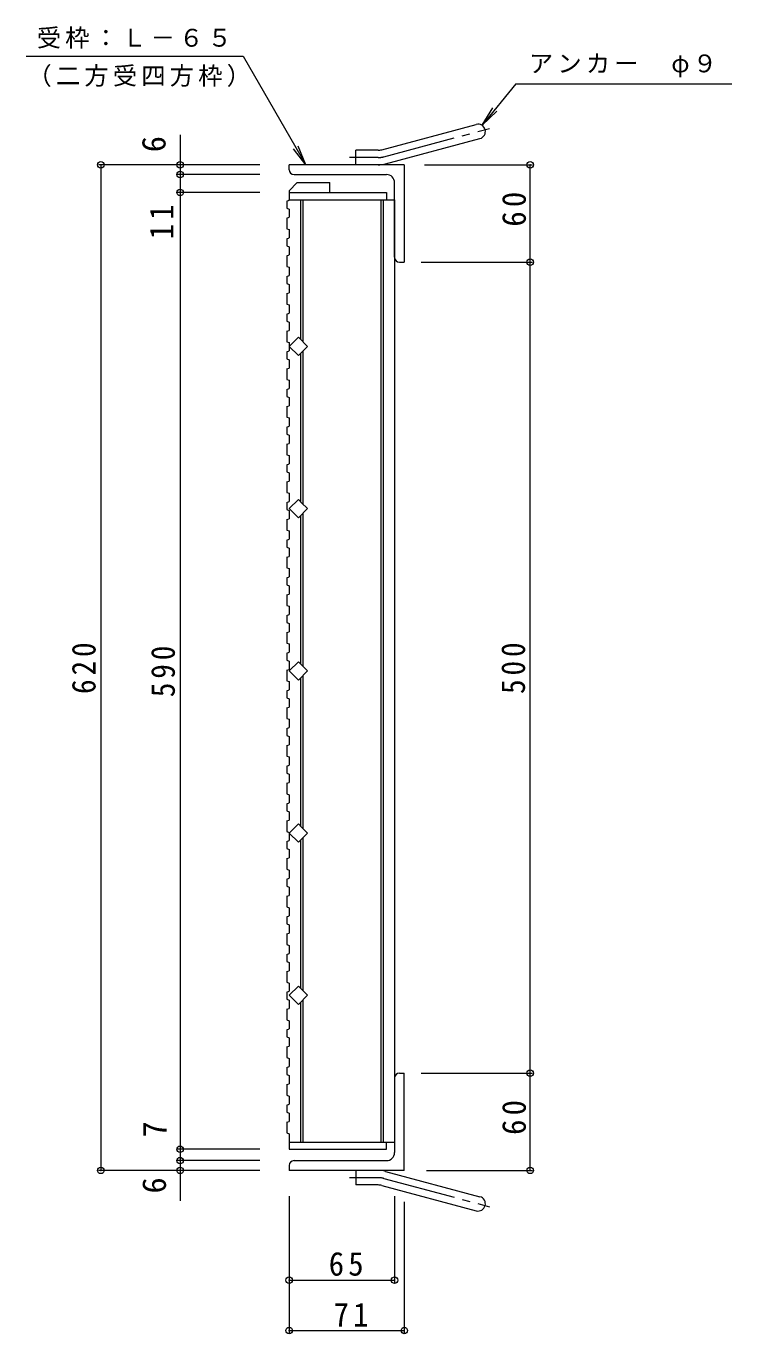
# Model space of a CAD drawing. Units: millimetres, scale not verified. Extents: x -816 to 865, y -688 to 680.
# Drawn here: x -67 to 368, y -222 to 584 of the extents above; entities that cross this region are included whole.
import ezdxf
from ezdxf.enums import TextEntityAlignment as Align

# ---------------------------------------------------------------- set-up
doc = ezdxf.new("R2010")
doc.units = ezdxf.units.MM
doc.header["$LTSCALE"] = 5
doc.header["$PDMODE"] = 32
doc.header["$PDSIZE"] = 4
doc.linetypes.add('CHAIN2', pattern=[12, 9, -1, 1, -1])
for name, color, linetype, lineweight in [('B-1', 2, 'Continuous', 9), ('B-2', 3, 'Continuous', 9), ('B-4', 7, 'Continuous', 9), ('B-5', 7, 'Continuous', 9), ('B-A', 3, 'Continuous', 9)]:
    doc.layers.add(name, color=color, linetype=linetype, lineweight=lineweight)
doc.styles.add('ＭＳ ゴシック', font='')
doc.styles.get('ＭＳ ゴシック').set_extended_font_data('MS Gothic')

msp = doc.modelspace()

# ---------------------------------------------------------------- linework, layer by layer
at = {"layer": 'B-1'}
for p, q in [((152.218, 507.597), (210.409, 523.19)), ((154.547, 498.904), (212.738, 514.496)), ((136.074, 498.291), (136.074, 507.291)), ((149.889, 507.291), (136.074, 507.291)), ((166.074, 498.291), (95.074, 498.291)), ((95.074, 495.291), (95.074, 498.291)), ((98.074, 492.291), (155.074, 492.291)), ((166.074, 498.291), (166.074, 438.291)), ((160.074, 441.291), (160.074, 487.291)), ((163.074, 438.291), (166.074, 438.291)), ((163.074, -61.709), (166.074, -61.709)), ((166.074, -121.709), (166.074, -61.709)), ((160.074, -64.709), (160.074, -110.709)), ((95.074, -118.709), (95.074, -121.709)), ((98.074, -115.709), (155.074, -115.709)), ((166.074, -121.709), (95.074, -121.709)), ((136.074, -121.709), (136.074, -130.709)), ((154.547, -122.322), (212.738, -137.915)), ((149.889, -130.709), (136.074, -130.709)), ((152.218, -131.016), (210.409, -146.608))]:
    msp.add_line(p, q, dxfattribs=at)
at = {"layer": 'B-1', "linetype": 'CHAIN2'}
for p, q in [((153.383, 503.251), (218.549, 520.712)), ((149.889, 502.791), (132.269, 502.791)), ((149.889, -126.209), (132.269, -126.209)), ((153.383, -126.669), (218.549, -144.13))]:
    msp.add_line(p, q, dxfattribs=at)
at = {"layer": 'B-1'}
for centre, radius, start, end in [((211.574, 518.843), 4.5, 285.00014, 104.99991), ((149.889, 516.291), 9, 270, 285.00002), ((98.074, 495.291), 3, 180, 270), ((149.889, 516.291), 18, 270, 285), ((155.074, 487.291), 5, 0, 90), ((163.074, 441.291), 3, 180, 270), ((163.074, -64.709), 3, 90, 180), ((155.074, -110.709), 5, 270, 0), ((98.074, -118.709), 3, 90, 180), ((149.889, -139.709), 18, 75, 90), ((149.889, -139.709), 9, 74.99998, 90), ((211.574, -142.261), 4.5, 255.00009, 74.99986)]:
    msp.add_arc(centre, radius, start, end, dxfattribs=at)
at = {"layer": 'B-1', "linetype": 'CHAIN2'}
for centre, start, end in [((149.889, 516.291), 270, 284.99995), ((149.889, -139.709), 75.00005, 90)]:
    msp.add_arc(centre, 13.5, start, end, dxfattribs=at)
at = {"layer": 'B-2'}
for p, q in [((95.074, 482.291), (100.073, 487.291)), ((100.073, 487.291), (120.074, 487.291)), ((120.074, 481.291), (120.074, 487.291)), ((95.074, 482.291), (95.074, 481.291)), ((95.074, 481.291), (155.074, 481.291)), ((95.074, 481.291), (95.074, 476.791)), ((95.074, 476.791), (160.074, 476.791)), ((102.074, 476.791), (102.074, 390.604)), ((103.574, 476.791), (103.574, 389.105)), ((151.574, 476.791), (151.574, -104.209)), ((153.074, 476.791), (153.074, -104.209)), ((155.074, 481.291), (155.074, 476.791)), ((160.074, 476.791), (160.074, -104.209)), ((102.074, 381.977), (102.074, 290.605)), ((103.574, 383.477), (103.574, 289.105)), ((103.574, 283.477), (103.574, 189.105)), ((102.074, 281.977), (102.074, 190.605)), ((102.074, 181.977), (102.074, 90.605)), ((103.574, 183.477), (103.574, 89.105)), ((102.074, 81.977), (102.074, -9.395)), ((103.574, 83.477), (103.574, -10.895)), ((102.074, -18.023), (102.074, -104.209)), ((103.574, -16.523), (103.574, -104.209)), ((95.074, -104.209), (160.074, -104.209)), ((95.074, -104.209), (95.074, -108.709)), ((155.074, -108.709), (155.074, -104.209)), ((95.074, -108.709), (155.074, -108.709))]:
    msp.add_line(p, q, dxfattribs=at)
for points in [[(100.73, 380.634), (95.074, 386.291), (100.73, 391.948), (106.387, 386.291)], [(106.387, 386.291), (102.756, 382.659), (100.73, 380.634)]]:
    msp.add_lwpolyline(points, dxfattribs=at)
for points in [[(100.73, 291.948), (95.074, 286.291), (100.73, 280.634), (106.387, 286.291), (102.756, 289.923)], [(100.73, 191.948), (95.074, 186.291), (100.73, 180.634), (106.387, 186.291), (102.756, 189.922)], [(100.73, 91.948), (95.074, 86.291), (100.73, 80.634), (106.387, 86.291), (102.756, 89.923)], [(100.73, -8.052), (95.074, -13.709), (100.73, -19.366), (106.387, -13.709), (102.756, -10.077)]]:
    msp.add_lwpolyline(points, close=True, dxfattribs=at)
at = {"layer": 'B-4'}
for p, q in [((27.759, 516.746), (27.759, 492.291)), ((76.98, 498.291), (-22.632, 498.291)), ((-21.132, 498.291), (-21.132, -121.709)), ((76.98, 492.291), (26.259, 492.291)), ((27.759, 492.291), (27.759, 481.291)), ((178.549, 498.291), (245.222, 498.291)), ((243.722, 438.291), (243.722, 498.291)), ((76.98, 481.291), (26.259, 481.291)), ((27.759, 481.291), (27.759, -108.709)), ((176.456, 438.291), (245.222, 438.291)), ((243.722, -61.709), (243.722, 438.291)), ((176.456, -61.709), (245.222, -61.709)), ((243.722, -121.709), (243.722, -61.709)), ((76.98, -108.709), (26.259, -108.709)), ((27.759, -108.709), (27.759, -115.709)), ((76.98, -115.709), (26.259, -115.709)), ((27.759, -115.709), (27.759, -140.392)), ((76.98, -121.709), (-22.632, -121.709)), ((179.717, -121.709), (245.222, -121.709)), ((95.074, -137.701), (95.074, -221.994)), ((160.074, -137.701), (160.074, -190.86)), ((166.074, -141.027), (166.074, -221.994)), ((95.074, -189.36), (160.074, -189.36)), ((95.074, -220.494), (166.074, -220.494))]:
    msp.add_line(p, q, dxfattribs=at)
for p in [(-21.132, 498.291), (27.759, 498.291), (243.722, 498.291), (27.759, 492.291), (27.759, 481.291), (243.722, 438.291), (243.722, -61.709), (27.759, -108.709), (-21.132, -121.709), (27.759, -115.709), (27.759, -121.709), (243.722, -121.709), (95.074, -189.36), (160.074, -189.36), (95.074, -220.494), (166.074, -220.494)]:
    msp.add_point(p, dxfattribs=at)
at = {"layer": 'B-5'}
for p, q in [((-67.166, 565.272), (66.633, 565.272)), ((234.878, 548.191), (368.075, 548.191)), ((214.044, 522.756), (223.159, 531.309)), ((105.305, 498.291), (100.521, 509.839))]:
    msp.add_line(p, q, dxfattribs=at)
for points in [[(66.633, 565.272), (105.305, 498.291), (97.695, 508.208)], [(234.878, 548.191), (214.044, 522.756), (220.635, 533.377)]]:
    msp.add_lwpolyline(points, dxfattribs=at)
at = {"layer": 'B-A'}
for p, q in [((93.573, 475.947), (95.074, 476.459)), ((95.074, 476.459), (95.074, 476.791)), ((93.573, 465.404), (95.074, 465.916)), ((93.573, 452.721), (95.074, 453.232)), ((95.074, 458.346), (95.074, 453.232)), ((93.573, 442.178), (95.074, 442.689)), ((93.573, 429.495), (95.074, 430.006)), ((95.074, 435.119), (95.074, 430.006)), ((93.573, 418.952), (95.074, 419.462)), ((95.074, 411.893), (95.074, 406.78)), ((93.573, 406.268), (95.074, 406.78)), ((93.573, 395.725), (95.074, 396.236)), ((95.074, 401.349), (95.074, 396.236)), ((95.074, 388.666), (95.074, 383.553)), ((93.573, 383.042), (95.074, 383.553)), ((93.573, 372.498), (95.074, 373.01)), ((95.074, 378.123), (95.074, 373.01)), ((95.074, 365.44), (95.074, 360.327)), ((93.573, 359.816), (95.074, 360.327)), ((95.074, 354.897), (95.074, 349.784)), ((93.573, 349.272), (95.074, 349.784)), ((95.074, 342.213), (95.074, 337.1)), ((93.573, 336.589), (95.074, 337.1)), ((95.074, 331.67), (95.074, 326.557)), ((93.573, 326.045), (95.074, 326.557)), ((95.074, 318.987), (95.074, 313.874)), ((93.573, 313.362), (95.074, 313.874)), ((95.074, 308.444), (95.074, 303.33)), ((93.573, 302.819), (95.074, 303.33)), ((93.573, 290.136), (95.074, 290.647)), ((95.074, 295.76), (95.074, 290.647)), ((95.074, 285.217), (95.074, 280.104)), ((93.573, 279.592), (95.074, 280.104)), ((93.573, 266.909), (95.074, 267.421)), ((95.074, 272.534), (95.074, 267.421)), ((95.074, 261.99), (95.074, 256.877)), ((93.573, 256.366), (95.074, 256.877)), ((93.573, 243.682), (95.074, 244.194)), ((95.074, 249.307), (95.074, 244.194)), ((95.074, 238.764), (95.074, 233.651)), ((93.573, 233.139), (95.074, 233.651)), ((95.074, 226.081), (95.074, 220.967)), ((93.573, 220.456), (95.074, 220.967)), ((93.573, 209.913), (95.074, 210.424)), ((95.074, 215.537), (95.074, 210.424)), ((95.074, 202.854), (95.074, 197.741)), ((93.573, 197.229), (95.074, 197.741)), ((93.573, 197.229), (93.573, 192.822)), ((93.573, 186.686), (95.074, 187.197)), ((95.074, 179.627), (95.074, 174.514)), ((93.573, 174.002), (95.074, 174.514)), ((93.573, 174.002), (93.573, 169.595)), ((93.573, 163.459), (95.074, 163.97)), ((95.074, 156.4), (95.074, 151.287)), ((93.573, 150.775), (95.074, 151.287)), ((93.573, 150.775), (93.573, 146.368)), ((93.573, 140.232), (95.074, 140.743)), ((95.074, 133.173), (95.074, 128.06)), ((93.573, 127.548), (95.074, 128.06)), ((93.573, 127.548), (93.573, 123.141)), ((93.573, 117.005), (95.074, 117.516)), ((93.573, 104.322), (95.074, 104.833)), ((95.074, 109.946), (95.074, 104.833)), ((93.573, 104.322), (93.573, 99.914)), ((93.573, 93.778), (95.074, 94.289)), ((93.573, 81.095), (95.074, 81.606)), ((93.573, 81.095), (93.573, 76.687)), ((95.074, 86.719), (95.074, 81.606)), ((93.573, 70.551), (95.074, 71.062)), ((93.573, 57.868), (95.074, 58.379)), ((93.573, 57.868), (93.573, 53.46)), ((95.074, 63.493), (95.074, 58.379)), ((93.573, 47.324), (95.074, 47.836)), ((93.573, 34.641), (95.074, 35.152)), ((93.573, 34.641), (93.573, 30.233)), ((95.074, 40.266), (95.074, 35.152)), ((93.573, 24.097), (95.074, 24.609)), ((95.074, 17.039), (95.074, 11.926)), ((93.573, 11.414), (95.074, 11.926)), ((93.573, 11.414), (93.573, 7.006)), ((93.573, 0.87), (95.074, 1.382)), ((95.074, -6.188), (95.074, -11.301)), ((93.573, -11.813), (95.074, -11.301)), ((93.573, -11.813), (93.573, -16.22)), ((93.573, -22.357), (95.074, -21.845)), ((95.074, -29.415), (95.074, -34.528)), ((93.573, -35.04), (95.074, -34.528)), ((93.573, -35.04), (93.573, -39.447)), ((93.573, -45.584), (95.074, -45.072)), ((95.074, -52.642), (95.074, -57.755)), ((93.573, -58.267), (95.074, -57.755)), ((93.573, -58.267), (93.573, -62.674)), ((93.573, -68.811), (95.074, -68.299)), ((95.074, -75.869), (95.074, -80.982)), ((93.573, -81.494), (95.074, -80.982)), ((93.573, -81.494), (93.573, -85.901)), ((93.573, -92.038), (95.074, -91.526))]:
    msp.add_line(p, q, dxfattribs=at)
for points in [[(93.573, 475.947), (93.573, 471.54), (95.074, 471.028), (95.074, 465.916)], [(93.573, 465.404), (93.573, 458.857), (95.074, 458.346)], [(93.573, 452.721), (93.573, 448.313), (95.074, 447.802), (95.074, 442.689)], [(93.573, 442.178), (93.573, 435.63), (95.074, 435.119)], [(93.573, 429.495), (93.573, 425.087), (95.074, 424.576), (95.074, 419.462)], [(93.573, 418.952), (93.573, 412.404), (95.074, 411.893)], [(93.573, 406.268), (93.573, 401.861), (95.074, 401.349)], [(93.573, 395.725), (93.573, 389.178), (95.074, 388.666)], [(93.573, 383.042), (93.573, 378.634), (95.074, 378.123)], [(93.573, 372.498), (93.573, 365.951), (95.074, 365.44)], [(93.573, 359.816), (93.573, 355.408), (95.074, 354.897)], [(93.573, 349.272), (93.573, 342.725), (95.074, 342.213)], [(93.573, 336.589), (93.573, 332.181), (95.074, 331.67)], [(93.573, 326.045), (93.573, 319.498), (95.074, 318.987)], [(93.573, 313.362), (93.573, 308.955), (95.074, 308.444)], [(93.573, 302.819), (93.573, 296.272), (95.074, 295.76)], [(93.573, 290.136), (93.573, 285.728), (95.074, 285.217)], [(93.573, 279.592), (93.573, 273.045), (95.074, 272.534)], [(93.573, 266.909), (93.573, 262.502), (95.074, 261.99)], [(93.573, 256.366), (93.573, 249.818), (95.074, 249.307)], [(93.573, 243.682), (93.573, 239.275), (95.074, 238.764)], [(93.573, 233.139), (93.573, 226.592), (95.074, 226.081)], [(93.573, 220.456), (93.573, 216.049), (95.074, 215.537)], [(93.573, 209.913), (93.573, 203.365), (95.074, 202.854)], [(93.573, 192.822), (95.074, 192.31), (95.074, 187.197)], [(93.573, 186.686), (93.573, 180.138), (95.074, 179.627)], [(93.573, 169.595), (95.074, 169.083), (95.074, 163.97)], [(93.573, 163.459), (93.573, 156.911), (95.074, 156.4)], [(93.573, 146.368), (95.074, 145.857), (95.074, 140.743)], [(93.573, 140.232), (93.573, 133.684), (95.074, 133.173)], [(93.573, 123.141), (95.074, 122.63), (95.074, 117.516)], [(93.573, 117.005), (93.573, 110.458), (95.074, 109.946)], [(93.573, 99.914), (95.074, 99.403), (95.074, 94.289)], [(93.573, 93.778), (93.573, 87.231), (95.074, 86.719)], [(93.573, 76.687), (95.074, 76.176), (95.074, 71.062)], [(93.573, 70.551), (93.573, 64.004), (95.074, 63.493)], [(93.573, 53.46), (95.074, 52.949), (95.074, 47.836)], [(93.573, 47.324), (93.573, 40.777), (95.074, 40.266)], [(93.573, 30.233), (95.074, 29.722), (95.074, 24.609)], [(93.573, 24.097), (93.573, 17.55), (95.074, 17.039)], [(93.573, 7.006), (95.074, 6.495), (95.074, 1.382)], [(93.573, 0.87), (93.573, -5.677), (95.074, -6.188)], [(93.573, -16.22), (95.074, -16.732), (95.074, -21.845)], [(93.573, -22.357), (93.573, -28.904), (95.074, -29.415)], [(93.573, -39.447), (95.074, -39.959), (95.074, -45.072)], [(93.573, -45.584), (93.573, -52.131), (95.074, -52.642)], [(93.573, -62.674), (95.074, -63.186), (95.074, -68.299)], [(93.573, -68.811), (93.573, -75.358), (95.074, -75.869)], [(93.573, -85.901), (95.074, -86.413), (95.074, -91.526)], [(93.573, -92.038), (93.573, -98.585), (95.074, -99.096), (95.074, -104.209)]]:
    msp.add_lwpolyline(points, dxfattribs=at)

# ---------------------------------------------------------------- texts
at = {"layer": 'B-4', "color": 2, "style": 'ＭＳ ゴシック'}
for s, p in [('6', (23.207, 506.056)), ('7', (23.837, -101.429)), ('6', (23.454, -135.962))]:
    msp.add_text(s, height=14.66, rotation=90, dxfattribs=at).set_placement(p, align=Align.BOTTOM_LEFT)
at = {"layer": 'B-4', "color": 2, "char_height": 14.66, "attachment_point": 7, "rotation": 90, "style": 'ＭＳ ゴシック'}
for s, insert in [('\\T1.27;\\W0.95;60', (241.222, 460.166)), ('\\T1.27;\\W0.95;11', (23.658, 452.346)), ('\\T1.27;\\W0.9;620', (-24.132, 172.041)), ('\\T1.27;\\W0.9;500', (240.722, 172.041)), ('\\T1.27;\\W0.9;590', (24.759, 170.041)), ('\\T1.27;\\W0.95;60', (241.222, -99.834))]:
    msp.add_mtext(s, dxfattribs=dict(at, insert=insert))
at = {"layer": 'B-4', "color": 2, "char_height": 14.66, "attachment_point": 7, "style": 'ＭＳ ゴシック'}
for s, insert in [('\\T1.27;\\W0.95;65', (119.449, -186.86)), ('\\T1.27;\\W0.95;71', (122.449, -217.993))]:
    msp.add_mtext(s, dxfattribs=dict(at, insert=insert))
at = {"layer": 'B-5', "char_height": 11, "attachment_point": 7, "style": 'ＭＳ ゴシック'}
for s, insert in [('\\T1.17;受枠：Ｌ－６５', (-60.616, 569.924)), ('\\T1.17;アンカー\u3000φ９', (242.893, 552.321)), ('\\T1.17;（二方受四方枠）', (-66.378, 546.273))]:
    msp.add_mtext(s, dxfattribs=dict(at, insert=insert))

doc.saveas('drawing.dxf')
